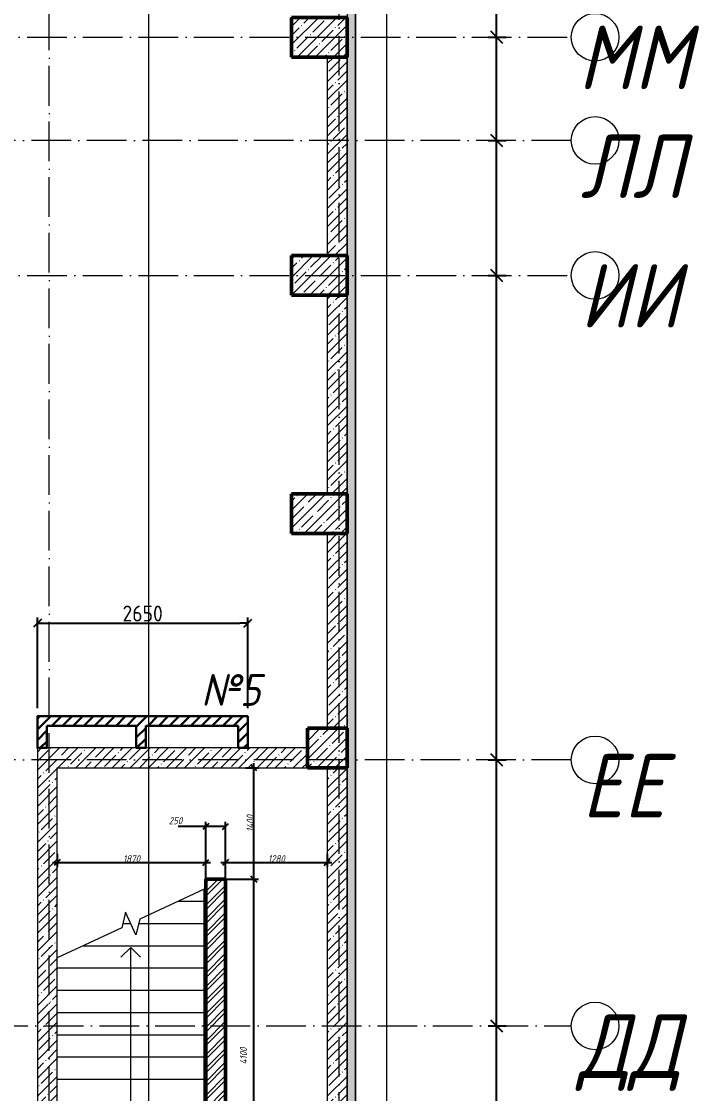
# Model space of a CAD drawing. Header units: millimetres. Extents: x -356862 to 418287, y 0 to 839748.
# Drawn here: x -253603 to -245061, y 510096 to 523596 of the extents above; entities that cross this region are included whole.
import ezdxf

# ---------------------------------------------------------------- set-up
doc = ezdxf.new("R2010")
doc.units = ezdxf.units.MM
doc.linetypes.add('50_200_ШТРИХ_1Т_ш5_п1_п1_', pattern=[700, 500, -100, 0, -100])
for name, color, linetype, lineweight in [('0) Кирпич подвал', 20, 'Continuous', 30), ('A-____-____-DIMS', 7, 'Continuous', 9), ('A-FLOR-____-OTLN', 7, 'Continuous', 9), ('A-WALL-____-MCUT', 7, 'Continuous', 13), ('A-WALL-____-MCUT-1', 7, 'Continuous', 9), ('A-WALL-____-MCUT-2', 7, 'Continuous', 50), ('A-WALL-____-MCUT-3', 7, 'Continuous', 9), ('A-WALL-____-PATT-1', 7, 'Continuous', 9), ('A-WALL-FNSH-MCUT-1', 7, 'Continuous', 9), ('G-____-____-TEXT', 7, 'Continuous', 9), ('S-COLS-____-MCUT', 7, 'Continuous', 50), ('S-COLS-____-OTLN', 7, 'Continuous', 9), ('S-GRID-____-IDEN', 7, 'Continuous', 9), ('S-GRID-____-OTLN-1', 7, '50_200_ШТРИХ_1Т_ш5_п1_п1_', 9), ('S-STRS-____-MBND', 7, 'Continuous', 9), ('S-STRS-____-OTLN-1', 7, 'Continuous', 9)]:
    doc.layers.add(name, color=color, linetype=linetype, lineweight=lineweight)
doc.layers.add('A-WALL-____-PATT-2', color=7, linetype='Continuous', lineweight=9, true_color=0x787878)
doc.layers.add('G-____-____-SYMB-1', color=9, linetype='Continuous', lineweight=9, true_color=0x808080)
doc.styles.add('ISOCPEUR_I', font='isocpeui.ttf', dxfattribs={"width": 0.9, "height": 2.5})
doc.styles.add('ISOCPEUR_I_7', font='isocpeui.ttf', dxfattribs={"width": 0.9, "height": 90})
doc.styles.add('СПДС', font='isocpeur.ttf', dxfattribs={"width": 0.9})
doc.dimstyles.new('ISO-1_8_0_9К_СРЕДНИЙ_Кладочные', dxfattribs={"dimscale": 304.8, "dimtxt": 89.638306, "dimasz": 0.246063, "dimexe": 0.19685, "dimexo": 0, "dimgap": 0, "dimtad": 1, "dimdec": 3, "dimrnd": 0.001, "dimdsep": 46, "dimtxsty": 'ISOCPEUR_I_7', "dimblk1": 'OBLIQUE', "dimblk2": 'OBLIQUE', "dimsah": 1, "dimcen": 0.09, "dimdle": 0.19685, "dimazin": 0, "dimtfac": 1, "dimtdec": 4, "dimtix": 1, "dimtmove": 2, "dimatfit": 3, "dimfxl": 1, "dimtvp": 1, "dimtolj": 1, "dimtzin": 0, "dimarcsym": 2})
doc.dimstyles.new('ISO-1_8_0_9К_СРЕДНИЙ_Кладочные_1', dxfattribs={"dimscale": 304.8, "dimtxt": 89.638306, "dimasz": 0.246063, "dimexe": 0.19685, "dimexo": 0, "dimgap": 0, "dimtad": 1, "dimdec": 3, "dimrnd": 0.001, "dimdsep": 46, "dimtxsty": 'ISOCPEUR_I_7', "dimblk1": 'OBLIQUE', "dimblk2": 'OBLIQUE', "dimsah": 1, "dimcen": 0.09, "dimdle": 0.19685, "dimazin": 0, "dimtfac": 1, "dimtdec": 4, "dimtix": 1, "dimtmove": 0, "dimatfit": 3, "dimfxl": 1, "dimtvp": 1, "dimtolj": 1, "dimtzin": 0, "dimarcsym": 2})
doc.dimstyles.new('ISO-1_8_0_9К_СРЕДНИЙ_Кладочные_2', dxfattribs={"dimscale": 304.8, "dimtxt": 89.638306, "dimasz": 0.246063, "dimexe": 0.19685, "dimexo": 0, "dimgap": 0, "dimtad": 1, "dimdec": 3, "dimrnd": 0.001, "dimdsep": 46, "dimtxsty": 'ISOCPEUR_I_7', "dimblk1": 'OBLIQUE', "dimblk2": 'OBLIQUE', "dimsah": 1, "dimcen": 0.09, "dimdle": 0.19685, "dimazin": 0, "dimtfac": 1, "dimtdec": 4, "dimtix": 1, "dimtmove": 1, "dimatfit": 3, "dimfxl": 1, "dimtvp": 1, "dimtolj": 1, "dimtzin": 0, "dimarcsym": 2})
doc.dimstyles.new('ISO-2_5_0_9К_БОЛЬШОЙ_ОСИ', dxfattribs={"dimscale": 304.8, "dimtxt": 248.995294, "dimasz": 0.492126, "dimexe": 0.393701, "dimexo": 0, "dimgap": 0, "dimtad": 1, "dimdec": 0, "dimzin": 0, "dimdsep": 46, "dimtxsty": 'ISOCPEUR_I', "dimblk1": 'OBLIQUE', "dimblk2": 'OBLIQUE', "dimsah": 1, "dimcen": 0.09, "dimdle": 0.393701, "dimazin": 0, "dimtfac": 1, "dimtdec": 4, "dimtix": 1, "dimtmove": 0, "dimatfit": 3, "dimfxl": 1, "dimtvp": 1, "dimtolj": 1, "dimtzin": 0, "dimarcsym": 2})
doc.dimstyles.new('Размера А3', dxfattribs={"dimtxt": 200, "dimasz": 100, "dimexe": 70, "dimexo": 100, "dimgap": 20, "dimtad": 1, "dimdec": 0, "dimrnd": 10, "dimzin": 0, "dimdsep": 46, "dimtxsty": 'СПДС', "dimblk": 'ARROWHEAD_6', "dimcen": 1, "dimclrd": 256, "dimclre": 256, "dimclrt": 256, "dimazin": 0, "dimtfac": 1, "dimtdec": 0, "dimtmove": 2, "dimatfit": 3, "dimfxl": 1, "dimtolj": 1, "dimtzin": 0, "dimarcsym": 0})
pattern_1 = [(45, (-350751.34, 459015.94), (-114.04925, 114.04925), []), (45, (-350637.3, 459015.94), (-114.04925, 114.04925), [201.612, -40.322, 3.353, -36.97])]

# ---------------------------------------------------------------- blocks, each defined once
blk = doc.blocks.new('BSC_Колонна _Прямоугольная - 500х700-V115-АР1_Кладочный план подвала в осях 1-64_Ю-ЯЯ')
at = {"layer": 'S-COLS-____-OTLN'}
h = blk.add_hatch(dxfattribs=at)
h.set_pattern_fill('FP_131', color=256, style=0, pattern_type=2)
h.set_pattern_definition([(315, (-64381.04, 100900), (114.04925, 114.04925), []), (315, (-64381.04, 100785.95), (114.04925, 114.04925), [201.613, -40.323, 3.353, -36.97])])
h.paths.add_polyline_path([(-250, -350), (250, -350), (250, 350), (-250, 350)], flags=0)
at = {"layer": 'S-COLS-____-MCUT'}
for p, q in [((250, 350), (-250, 350)), ((-250, 350), (-250, -350)), ((250, -350), (250, 350)), ((-250, -350), (250, -350))]:
    blk.add_line(p, q, dxfattribs=at)
blk = doc.blocks.new('BSC_Колонна _Прямоугольная - 500х700-V119-АР1_Кладочный план подвала в осях 1-64_Ю-ЯЯ')
at = {"layer": 'S-COLS-____-OTLN'}
h = blk.add_hatch(dxfattribs=at)
h.set_pattern_fill('FP_135', color=256, style=0, pattern_type=2)
h.set_pattern_definition([(315, (-61381.04, 100900), (114.04925, 114.04925), []), (315, (-61381.04, 100785.95), (114.04925, 114.04925), [201.613, -40.323, 3.353, -36.97])])
h.paths.add_polyline_path([(-250, -350), (250, -350), (250, 350), (-250, 350)], flags=0)
at = {"layer": 'S-COLS-____-MCUT'}
for p, q in [((250, 350), (-250, 350)), ((-250, 350), (-250, -350)), ((250, -350), (250, 350)), ((-250, -350), (250, -350))]:
    blk.add_line(p, q, dxfattribs=at)
blk = doc.blocks.new('BSC_Колонна _Прямоугольная - 500х500-V121-АР1_Кладочный план подвала в осях 1-64_Ю-ЯЯ')
at = {"layer": 'S-COLS-____-OTLN'}
h = blk.add_hatch(dxfattribs=at)
h.set_pattern_fill('FP_137', color=256, style=0, pattern_type=2)
h.set_pattern_definition([(315, (-55431.04, 101000), (114.04925, 114.04925), []), (315, (-55431.04, 100885.95), (114.04925, 114.04925), [201.613, -40.323, 3.353, -36.97])])
h.paths.add_polyline_path([(-250, -250), (250, -250), (250, 250), (-250, 250)], flags=0)
at = {"layer": 'S-COLS-____-MCUT'}
for p, q in [((250, 250), (-250, 250)), ((-250, 250), (-250, -250)), ((250, -250), (250, 250)), ((-250, -250), (250, -250))]:
    blk.add_line(p, q, dxfattribs=at)
blk = doc.blocks.new('BSC_Колонна _Прямоугольная - 500х700-V173-АР1_Кладочный план подвала в осях 1-64_Ю-ЯЯ')
at = {"layer": 'S-COLS-____-OTLN'}
h = blk.add_hatch(dxfattribs=at)
h.set_pattern_fill('FP_192', color=256, style=0, pattern_type=2)
h.set_pattern_definition([(315, (-58381.04, 100900), (114.04925, 114.04925), []), (315, (-58381.04, 100785.95), (114.04925, 114.04925), [201.613, -40.323, 3.353, -36.97])])
h.paths.add_polyline_path([(-250, -350), (250, -350), (250, 350), (-250, 350)], flags=0)
at = {"layer": 'S-COLS-____-MCUT'}
for p, q in [((250, 350), (-250, 350)), ((-250, 350), (-250, -350)), ((250, -350), (250, 350)), ((-250, -350), (250, -350))]:
    blk.add_line(p, q, dxfattribs=at)
blk = doc.blocks.new('Ось сетки - Круг_Ø6_00__ISO-2_5_0_9K_-25732049-АР1_Кладочный план подвала в осях 1-64_Ю-ЯЯ')
at = {"layer": 'S-GRID-____-IDEN'}
blk.add_circle((0, 0), 3, dxfattribs=at)
blk = doc.blocks.new('_Oblique')
at = {"color": 0, "linetype": 'ByBlock', "lineweight": -2}
blk.add_line((-0.5, -0.5), (0.5, 0.5), dxfattribs=at)
blk = doc.blocks.new('*D8372')
at = {"layer": 'A-____-____-DIMS', "color": 0, "lineweight": -2, "transparency": 16777216}
for p, q in [((-247617, 506127), (-247617, 511067)), ((-247723, 510947), (-247497, 510947)), ((-247723, 506247), (-247497, 506247))]:
    blk.add_line(p, q, dxfattribs=at)
at = {"layer": 'Defpoints', "color": 0, "transparency": 16777216}
for p in [(-247723, 510947), (-247617, 510947), (-247723, 506247)]:
    blk.add_point(p, dxfattribs=at)
at = {"layer": 'A-____-____-DIMS', "color": 0, "lineweight": -2, "transparency": 16777216, "xscale": 150, "yscale": 150, "zscale": 150}
for p, rotation in [((-247617, 510947), 90), ((-247617, 506247), 270)]:
    blk.add_blockref('_Oblique', p, dxfattribs=dict(at, rotation=rotation))
at = {"layer": 'A-____-____-DIMS', "color": 0, "transparency": 16777216, "insert": (-247618, 508597), "char_height": 2.5, "width": 781.46, "attachment_point": 5, "rotation": 90, "style": 'ISOCPEUR_I'}
blk.add_mtext('\\A1;4700', dxfattribs=at)
blk = doc.blocks.new('*D8373')
at = {"layer": 'A-____-____-DIMS', "color": 0, "lineweight": -2, "transparency": 16777216}
for p, q in [((-247617, 510827), (-247617, 514417)), ((-247723, 514297), (-247497, 514297)), ((-247723, 510947), (-247497, 510947))]:
    blk.add_line(p, q, dxfattribs=at)
at = {"layer": 'Defpoints', "color": 0, "transparency": 16777216}
for p in [(-247723, 514297), (-247617, 514297), (-247723, 510947)]:
    blk.add_point(p, dxfattribs=at)
at = {"layer": 'A-____-____-DIMS', "color": 0, "lineweight": -2, "transparency": 16777216, "xscale": 150, "yscale": 150, "zscale": 150}
for p, rotation in [((-247617, 514297), 90), ((-247617, 510947), 270)]:
    blk.add_blockref('_Oblique', p, dxfattribs=dict(at, rotation=rotation))
at = {"layer": 'A-____-____-DIMS', "color": 0, "transparency": 16777216, "insert": (-247618, 512622), "char_height": 2.5, "width": 758.48, "attachment_point": 5, "rotation": 90, "style": 'ISOCPEUR_I'}
blk.add_mtext('\\A1;3350', dxfattribs=at)
blk = doc.blocks.new('*D8374')
at = {"layer": 'A-____-____-DIMS', "color": 0, "lineweight": -2, "transparency": 16777216}
for p, q in [((-247617, 514177), (-247617, 520517)), ((-247723, 520397), (-247497, 520397)), ((-247723, 514297), (-247497, 514297))]:
    blk.add_line(p, q, dxfattribs=at)
at = {"layer": 'Defpoints', "color": 0, "transparency": 16777216}
for p in [(-247723, 520397), (-247617, 520397), (-247723, 514297)]:
    blk.add_point(p, dxfattribs=at)
at = {"layer": 'A-____-____-DIMS', "color": 0, "lineweight": -2, "transparency": 16777216, "xscale": 150, "yscale": 150, "zscale": 150}
for p, rotation in [((-247617, 520397), 90), ((-247617, 514297), 270)]:
    blk.add_blockref('_Oblique', p, dxfattribs=dict(at, rotation=rotation))
at = {"layer": 'A-____-____-DIMS', "color": 0, "transparency": 16777216, "insert": (-247618, 517347), "char_height": 2.5, "width": 701.02, "attachment_point": 5, "rotation": 90, "style": 'ISOCPEUR_I'}
blk.add_mtext('\\A1;6100', dxfattribs=at)
blk = doc.blocks.new('*D8375')
at = {"layer": 'A-____-____-DIMS', "color": 0, "lineweight": -2, "transparency": 16777216}
for p, q in [((-247617, 520277), (-247617, 522217)), ((-247723, 522097), (-247497, 522097)), ((-247723, 520397), (-247497, 520397))]:
    blk.add_line(p, q, dxfattribs=at)
at = {"layer": 'Defpoints', "color": 0, "transparency": 16777216}
for p in [(-247723, 522097), (-247617, 522097), (-247723, 520397)]:
    blk.add_point(p, dxfattribs=at)
at = {"layer": 'A-____-____-DIMS', "color": 0, "lineweight": -2, "transparency": 16777216, "xscale": 150, "yscale": 150, "zscale": 150}
for p, rotation in [((-247617, 522097), 90), ((-247617, 520397), 270)]:
    blk.add_blockref('_Oblique', p, dxfattribs=dict(at, rotation=rotation))
at = {"layer": 'A-____-____-DIMS', "color": 0, "transparency": 16777216, "insert": (-247618, 521247), "char_height": 2.5, "width": 701.02, "attachment_point": 5, "rotation": 90, "style": 'ISOCPEUR_I'}
blk.add_mtext('\\A1;1700', dxfattribs=at)
blk = doc.blocks.new('*D8376')
at = {"layer": 'A-____-____-DIMS', "color": 0, "lineweight": -2, "transparency": 16777216}
for p, q in [((-247723, 523397), (-247497, 523397)), ((-247617, 521977), (-247617, 523517)), ((-247723, 522097), (-247497, 522097))]:
    blk.add_line(p, q, dxfattribs=at)
at = {"layer": 'Defpoints', "color": 0, "transparency": 16777216}
for p in [(-247723, 523397), (-247617, 523397), (-247723, 522097)]:
    blk.add_point(p, dxfattribs=at)
at = {"layer": 'A-____-____-DIMS', "color": 0, "lineweight": -2, "transparency": 16777216, "xscale": 150, "yscale": 150, "zscale": 150}
for p, rotation in [((-247617, 523397), 90), ((-247617, 522097), 270)]:
    blk.add_blockref('_Oblique', p, dxfattribs=dict(at, rotation=rotation))
at = {"layer": 'A-____-____-DIMS', "color": 0, "transparency": 16777216, "insert": (-247618, 522747), "char_height": 2.5, "width": 701.02, "attachment_point": 5, "rotation": 90, "style": 'ISOCPEUR_I'}
blk.add_mtext('\\A1;1300', dxfattribs=at)
blk = doc.blocks.new('*D8377')
at = {"layer": 'A-____-____-DIMS', "color": 0, "lineweight": -2, "transparency": 16777216}
for p, q in [((-247617, 523277), (-247617, 526717)), ((-247723, 526597), (-247497, 526597)), ((-247723, 523397), (-247497, 523397))]:
    blk.add_line(p, q, dxfattribs=at)
at = {"layer": 'Defpoints', "color": 0, "transparency": 16777216}
for p in [(-247723, 526597), (-247617, 526597), (-247723, 523397)]:
    blk.add_point(p, dxfattribs=at)
at = {"layer": 'A-____-____-DIMS', "color": 0, "lineweight": -2, "transparency": 16777216, "xscale": 150, "yscale": 150, "zscale": 150}
for p, rotation in [((-247617, 526597), 90), ((-247617, 523397), 270)]:
    blk.add_blockref('_Oblique', p, dxfattribs=dict(at, rotation=rotation))
at = {"layer": 'A-____-____-DIMS', "color": 0, "transparency": 16777216, "insert": (-247618, 524997), "char_height": 2.5, "width": 758.48, "attachment_point": 5, "rotation": 90, "style": 'ISOCPEUR_I'}
blk.add_mtext('\\A1;3200', dxfattribs=at)
blk = doc.blocks.new('*D8342')
at = {"layer": 'A-____-____-DIMS', "color": 0, "lineweight": -2, "transparency": 16777216}
for p, q in [((-253211, 513007), (-251221, 513007)), ((-253151, 513113), (-253151, 512947)), ((-251281, 512797), (-251281, 513067))]:
    blk.add_line(p, q, dxfattribs=at)
at = {"layer": 'Defpoints', "color": 0, "transparency": 16777216}
for p in [(-253151, 513113), (-251281, 513007), (-251281, 512797)]:
    blk.add_point(p, dxfattribs=at)
at = {"layer": 'A-____-____-DIMS', "color": 0, "lineweight": -2, "transparency": 16777216, "xscale": 75, "yscale": 75, "zscale": 75, "rotation": 180}
blk.add_blockref('_Oblique', (-253151, 513007), dxfattribs=at)
at = {"layer": 'A-____-____-DIMS', "color": 0, "lineweight": -2, "transparency": 16777216, "xscale": 75, "yscale": 75, "zscale": 75}
blk.add_blockref('_Oblique', (-251281, 513007), dxfattribs=at)
at = {"layer": 'A-____-____-DIMS', "color": 0, "transparency": 16777216, "insert": (-252216, 513052), "char_height": 90, "width": 504.73, "attachment_point": 5, "style": 'ISOCPEUR_I_7'}
blk.add_mtext('\\A1;1870', dxfattribs=at)
blk = doc.blocks.new('*D8343')
at = {"layer": 'A-____-____-DIMS', "color": 0, "lineweight": -2, "transparency": 16777216}
for p, q in [((-251281, 513457), (-251628, 513457)), ((-251031, 513457), (-251341, 513457)), ((-251281, 512797), (-251281, 513517)), ((-251031, 512797), (-251031, 513517))]:
    blk.add_line(p, q, dxfattribs=at)
at = {"layer": 'Defpoints', "color": 0, "transparency": 16777216}
for p in [(-251031, 513457), (-251281, 512797), (-251031, 512797)]:
    blk.add_point(p, dxfattribs=at)
at = {"layer": 'A-____-____-DIMS', "color": 0, "lineweight": -2, "transparency": 16777216, "xscale": 75, "yscale": 75, "zscale": 75, "rotation": 180}
blk.add_blockref('_Oblique', (-251281, 513457), dxfattribs=at)
at = {"layer": 'A-____-____-DIMS', "color": 0, "lineweight": -2, "transparency": 16777216, "xscale": 75, "yscale": 75, "zscale": 75}
blk.add_blockref('_Oblique', (-251031, 513457), dxfattribs=at)
at = {"layer": 'A-____-____-DIMS', "color": 0, "transparency": 16777216, "insert": (-251746, 513577), "char_height": 90, "width": 409.58, "attachment_point": 1, "line_spacing_factor": 1.149209, "style": 'ISOCPEUR_I_7'}
blk.add_mtext('\\A1;250', dxfattribs=at)
blk = doc.blocks.new('*D8344')
at = {"layer": 'A-____-____-DIMS', "color": 0, "lineweight": -2, "transparency": 16777216}
for p, q in [((-251091, 513007), (-249691, 513007)), ((-251031, 512797), (-251031, 513067)), ((-249751, 513113), (-249751, 512947))]:
    blk.add_line(p, q, dxfattribs=at)
at = {"layer": 'Defpoints', "color": 0, "transparency": 16777216}
for p in [(-249751, 513113), (-249751, 513007), (-251031, 512797)]:
    blk.add_point(p, dxfattribs=at)
at = {"layer": 'A-____-____-DIMS', "color": 0, "lineweight": -2, "transparency": 16777216, "xscale": 75, "yscale": 75, "zscale": 75, "rotation": 180}
blk.add_blockref('_Oblique', (-251031, 513007), dxfattribs=at)
at = {"layer": 'A-____-____-DIMS', "color": 0, "lineweight": -2, "transparency": 16777216, "xscale": 75, "yscale": 75, "zscale": 75}
blk.add_blockref('_Oblique', (-249751, 513007), dxfattribs=at)
at = {"layer": 'A-____-____-DIMS', "color": 0, "transparency": 16777216, "insert": (-250391, 513052), "char_height": 90, "width": 504.73, "attachment_point": 5, "style": 'ISOCPEUR_I_7'}
blk.add_mtext('\\A1;1280', dxfattribs=at)
blk = doc.blocks.new('*D8346')
at = {"layer": 'A-____-____-DIMS', "color": 0, "lineweight": -2, "transparency": 16777216}
for p, q in [((-250676, 508637), (-250676, 512857)), ((-251031, 512797), (-250616, 512797)), ((-251031, 508697), (-250616, 508697))]:
    blk.add_line(p, q, dxfattribs=at)
at = {"layer": 'Defpoints', "color": 0, "transparency": 16777216}
for p in [(-251031, 512797), (-250676, 512797), (-251031, 508697)]:
    blk.add_point(p, dxfattribs=at)
at = {"layer": 'A-____-____-DIMS', "color": 0, "lineweight": -2, "transparency": 16777216, "xscale": 75, "yscale": 75, "zscale": 75}
for p, rotation in [((-250676, 512797), 90), ((-250676, 508697), 270)]:
    blk.add_blockref('_Oblique', p, dxfattribs=dict(at, rotation=rotation))
at = {"layer": 'A-____-____-DIMS', "color": 0, "transparency": 16777216, "insert": (-250851, 510464), "char_height": 90, "width": 521.28, "attachment_point": 1, "rotation": 90, "line_spacing_factor": 1.149209, "style": 'ISOCPEUR_I_7'}
blk.add_mtext('\\A1;4100', dxfattribs=at)
blk = doc.blocks.new('*D8347')
at = {"layer": 'A-____-____-DIMS', "color": 0, "lineweight": -2, "transparency": 16777216}
for p, q in [((-250676, 512737), (-250676, 514257)), ((-250782, 514197), (-250616, 514197)), ((-251031, 512797), (-250616, 512797))]:
    blk.add_line(p, q, dxfattribs=at)
at = {"layer": 'Defpoints', "color": 0, "transparency": 16777216}
for p in [(-250782, 514197), (-250676, 514197), (-251031, 512797)]:
    blk.add_point(p, dxfattribs=at)
at = {"layer": 'A-____-____-DIMS', "color": 0, "lineweight": -2, "transparency": 16777216, "xscale": 75, "yscale": 75, "zscale": 75}
for p, rotation in [((-250676, 514197), 90), ((-250676, 512797), 270)]:
    blk.add_blockref('_Oblique', p, dxfattribs=dict(at, rotation=rotation))
at = {"layer": 'A-____-____-DIMS', "color": 0, "transparency": 16777216, "insert": (-250721, 513497), "char_height": 90, "width": 521.28, "attachment_point": 5, "rotation": 90, "style": 'ISOCPEUR_I_7'}
blk.add_mtext('\\A1;1400', dxfattribs=at)
blk = doc.blocks.new('ARROWHEAD_6')
at = {"color": 0, "linetype": 'Continuous'}
for p, q in [((0, 0), (-1, 0)), ((-0.5, -0.5), (0.5, 0.5))]:
    blk.add_line(p, q, dxfattribs=at)
blk = doc.blocks.new('*D8511')
at = {"lineweight": -2, "transparency": 16777216}
for p, q in [((-253401, 514947), (-253401, 516090)), ((-253301, 516020), (-250851, 516020)), ((-250751, 514947), (-250751, 516090))]:
    blk.add_line(p, q, dxfattribs=at)
at = {"layer": 'Defpoints', "color": 0, "transparency": 16777216}
for p in [(-250751, 516020), (-253401, 514847), (-250751, 514847)]:
    blk.add_point(p, dxfattribs=at)
at = {"lineweight": -2, "transparency": 16777216, "xscale": 100, "yscale": 100, "zscale": 100, "rotation": 180}
blk.add_blockref('ARROWHEAD_6', (-253401, 516020), dxfattribs=at)
at = {"lineweight": -2, "transparency": 16777216, "xscale": 100, "yscale": 100, "zscale": 100}
blk.add_blockref('ARROWHEAD_6', (-250751, 516020), dxfattribs=at)
at = {"lineweight": 25, "transparency": 16777216, "insert": (-252076, 516140), "char_height": 200, "attachment_point": 5, "style": 'СПДС'}
blk.add_mtext('\\A1;2650', dxfattribs=at)

msp = doc.modelspace()

# ---------------------------------------------------------------- hatches: boundary and pattern name
at = {"layer": '0) Кирпич подвал', "lineweight": 30}
h = msp.add_hatch(dxfattribs=at)
h.set_pattern_fill('ANSI31', color=256, scale=30)
h.paths.add_polyline_path([(-250751.3432, 514846.983), (-253401.3432, 514846.983), (-253401.3432, 514726.983), (-253401.3432, 514446.983), (-253281.3432, 514446.983), (-253281.3432, 514726.983), (-252155.7974, 514726.983), (-252155.7974, 514446.983), (-252035.7974, 514446.983), (-252035.7974, 514726.983), (-251969.0481, 514726.983), (-250871.3432, 514726.983), (-250871.3432, 514446.983), (-250751.3432, 514446.983)])
at = {"layer": 'A-WALL-____-PATT-1'}
h = msp.add_hatch(dxfattribs=at)
h.set_pattern_fill('FP_54', color=256, style=0, pattern_type=2)
h.set_pattern_definition([(0, (-350751.34, 459015.94), (120.967, 69.841), [80.645, -161.29]), (120, (-350751.34, 459015.94), (-120.96808, 69.84086), [80.645, -161.29]), (60, (-350751.34, 459015.94), (-8e-05, 139.68186), [0, -161.29, 80.645, 0])])
h.paths.add_polyline_path([(-249448.8855, 500496.983), (-249399.3432, 500496.983), (-249399.3432, 544798.983), (-249499.3432, 544798.983), (-249499.3432, 500496.983)], flags=0)
h = msp.add_hatch(dxfattribs=at)
h.set_pattern_fill('FP_1', color=256, style=0, pattern_type=2)
h.set_pattern_definition(pattern_1)
h.paths.add_polyline_path([(-249751.3432, 520646.983), (-249501.3432, 520646.983), (-249501.3432, 523146.983), (-249751.3432, 523146.983)], flags=0)
h = msp.add_hatch(dxfattribs=at)
h.set_pattern_fill('FP_1', color=256, style=0, pattern_type=2)
h.set_pattern_definition(pattern_1)
h.paths.add_polyline_path([(-249751.3432, 517646.983), (-249501.3432, 517646.983), (-249501.3432, 520146.983), (-249751.3432, 520146.983)], flags=0)
h = msp.add_hatch(dxfattribs=at)
h.set_pattern_fill('FP_1', color=256, style=0, pattern_type=2)
h.set_pattern_definition(pattern_1)
h.paths.add_polyline_path([(-249751.3432, 514696.983), (-249501.3432, 514696.983), (-249501.3432, 517146.983), (-249751.3432, 517146.983)], flags=0)
h = msp.add_hatch(dxfattribs=at)
h.set_pattern_fill('FP_1', color=256, style=0, pattern_type=2)
h.set_pattern_definition(pattern_1)
h.paths.add_polyline_path([(-253401.3432, 514196.983), (-250001.3432, 514196.983), (-250001.3432, 514446.983), (-253401.3432, 514446.983)], flags=0)
h = msp.add_hatch(dxfattribs=at)
h.set_pattern_fill('FP_1', color=256, style=0, pattern_type=2)
h.set_pattern_definition(pattern_1)
h.paths.add_polyline_path([(-253401.3432, 508996.983), (-253151.3432, 508996.983), (-253151.3432, 514196.983), (-253401.3432, 514196.983), (-253401.3432, 509782.2217)], flags=0)
h = msp.add_hatch(dxfattribs=at)
h.set_pattern_fill('FP_1', color=256, style=0, pattern_type=2)
h.set_pattern_definition(pattern_1)
h.paths.add_polyline_path([(-249751.3432, 506096.983), (-249501.3432, 506096.983), (-249501.3432, 514196.983), (-249751.3432, 514196.983), (-249751.3432, 506553.2468)], flags=0)
at = {"layer": 'A-WALL-____-PATT-2'}
h = msp.add_hatch(dxfattribs=at)
h.set_pattern_fill('FP_53', color=256, style=0, pattern_type=2)
h.set_pattern_definition([(45, (-350751.34, 459015.94), (-85.53659, 85.53659), []), (45, (-350694.32, 459015.94), (-85.53659, 85.53659), [])])
h.paths.add_polyline_path([(-251281.3432, 508696.983), (-251031.3432, 508696.983), (-251031.3432, 512796.983), (-251281.3432, 512796.983)], flags=0)

# ---------------------------------------------------------------- linework, layer by layer
at = {"layer": '0) Кирпич подвал', "lineweight": 30}
for points in [[(-253281.3432, 514846.983), (-253401.3432, 514846.983), (-253401.3432, 514446.983), (-253281.3432, 514446.983), (-253281.3432, 514726.983)], [(-253401.3432, 514726.983), (-253401.3432, 514846.983), (-250751.3432, 514846.983), (-250751.3432, 514726.983)], [(-252219.0481, 514846.983), (-251969.0481, 514846.983)], [(-252035.7974, 514846.983), (-252155.7974, 514846.983)], [(-250871.3432, 514726.983), (-250871.3432, 514446.983), (-250751.3432, 514446.983), (-250751.3432, 514846.983), (-250871.3432, 514846.983)], [(-252155.7974, 514726.983), (-253281.3432, 514726.983)], [(-252155.7974, 514726.983), (-252219.0481, 514726.983)], [(-252155.7974, 514726.983), (-252155.7974, 514446.983), (-252035.7974, 514446.983), (-252035.7974, 514726.983)], [(-250871.3432, 514726.983), (-252035.7974, 514726.983)], [(-251969.0481, 514726.983), (-252035.7974, 514726.983)]]:
    msp.add_lwpolyline(points, dxfattribs=at)
at = {"layer": 'A-FLOR-____-OTLN'}
msp.add_line((-249001.3432, 505846.983), (-249001.3432, 542353.6147), dxfattribs=at)
at = {"layer": 'A-WALL-____-MCUT'}
for p, q in [((-249399.3432, 544798.983), (-249399.3432, 500496.983)), ((-249391.3432, 500496.983), (-249391.3432, 544806.983))]:
    msp.add_line(p, q, dxfattribs=at)
at = {"layer": 'A-WALL-____-MCUT-1'}
for p, q in [((-249751.3432, 523146.983), (-249751.3432, 520646.983)), ((-249501.3432, 520646.983), (-249501.3432, 523146.983)), ((-249751.3432, 520146.983), (-249751.3432, 517646.983)), ((-249501.3432, 517646.983), (-249501.3432, 520146.983)), ((-249751.3432, 517146.983), (-249751.3432, 514696.983)), ((-249501.3432, 514696.983), (-249501.3432, 517146.983)), ((-250001.3432, 514446.983), (-253401.3432, 514446.983)), ((-253401.3432, 514446.983), (-253401.3432, 508996.983)), ((-253151.3432, 514196.983), (-250001.3432, 514196.983)), ((-253151.3432, 508746.983), (-253151.3432, 514196.983)), ((-249751.3432, 514196.983), (-249751.3432, 506096.983)), ((-249501.3432, 506096.983), (-249501.3432, 514196.983))]:
    msp.add_line(p, q, dxfattribs=at)
at = {"layer": 'A-WALL-____-MCUT-2'}
for p, q in [((-251281.3432, 512796.983), (-251281.3432, 508696.983)), ((-251031.3432, 512796.983), (-251281.3432, 512796.983)), ((-251031.3432, 508696.983), (-251031.3432, 512796.983))]:
    msp.add_line(p, q, dxfattribs=at)
at = {"layer": 'A-WALL-____-MCUT-3'}
msp.add_line((-249499.3432, 544698.983), (-249499.3432, 500496.983), dxfattribs=at)
at = {"layer": 'A-WALL-FNSH-MCUT-1'}
for p, q in [((-249501.3432, 523146.983), (-249501.3432, 520646.983)), ((-249501.3432, 520146.983), (-249501.3432, 517646.983))]:
    msp.add_line(p, q, dxfattribs=at)
at = {"layer": 'G-____-____-SYMB-1'}
msp.add_line((-252003.1432, 545889.3146), (-252003.1432, 504422.2671), dxfattribs=at)
at = {"layer": 'S-GRID-____-OTLN-1'}
for p, q in [((-253251.3432, 508532.6233), (-253251.3432, 549908.7924)), ((-249601.3432, 499110.3507), (-249601.3432, 549908.7924)), ((-257730.0789, 523396.983), (-246676.9366, 523396.983)), ((-246676.9366, 522096.983), (-355420.1134, 522096.983)), ((-257730.0789, 520396.983), (-246676.9366, 520396.983)), ((-246676.9366, 514296.983), (-355420.1134, 514296.983)), ((-283424.5728, 510946.983), (-246676.9366, 510946.983))]:
    msp.add_line(p, q, dxfattribs=at)
at = {"layer": 'S-STRS-____-MBND'}
for p, q in [((-251301.3432, 512668.3175), (-252113.0548, 512289.8102)), ((-252292.3773, 512378.5935), (-252339.6317, 512184.1557)), ((-252160.3091, 512095.3724), (-252292.3773, 512378.5935)), ((-252339.6317, 512184.1557), (-253151.3432, 511805.6484)), ((-252113.0548, 512289.8102), (-252160.3091, 512095.3724))]:
    msp.add_line(p, q, dxfattribs=at)
at = {"layer": 'S-STRS-____-OTLN-1'}
for p, q in [((-251301.3432, 512516.983), (-251301.3432, 512668.3175)), ((-251625.8813, 512516.983), (-251301.3432, 512516.983)), ((-251625.8813, 512516.983), (-251301.3432, 512516.983)), ((-251301.3432, 512236.983), (-251301.3432, 512516.983)), ((-252326.7931, 512236.983), (-252226.3432, 512236.983)), ((-252326.7931, 512236.983), (-252226.3432, 512236.983)), ((-252125.8934, 512236.983), (-251301.3432, 512236.983)), ((-252125.8934, 512236.983), (-251301.3432, 512236.983)), ((-251301.3432, 511956.983), (-251301.3432, 512236.983)), ((-252826.8052, 511956.983), (-251301.3432, 511956.983)), ((-252826.8052, 511956.983), (-251301.3432, 511956.983)), ((-252226.3432, 511936.983), (-252351.3432, 511811.983)), ((-252226.3432, 511676.983), (-252226.3432, 511936.983)), ((-252226.3432, 511936.983), (-252101.3432, 511811.983)), ((-251301.3432, 511676.983), (-251301.3432, 511956.983)), ((-253151.3432, 511676.983), (-251301.3432, 511676.983)), ((-253151.3432, 511676.983), (-251301.3432, 511676.983)), ((-252226.3432, 511396.983), (-252226.3432, 511676.983)), ((-251301.3432, 511396.983), (-251301.3432, 511676.983)), ((-253151.3432, 511396.983), (-251301.3432, 511396.983)), ((-253151.3432, 511396.983), (-251301.3432, 511396.983)), ((-252226.3432, 511116.983), (-252226.3432, 511396.983)), ((-251301.3432, 511116.983), (-251301.3432, 511396.983)), ((-253151.3432, 511116.983), (-251301.3432, 511116.983)), ((-253151.3432, 511116.983), (-251301.3432, 511116.983)), ((-252226.3432, 510836.983), (-252226.3432, 511116.983)), ((-251301.3432, 510836.983), (-251301.3432, 511116.983)), ((-253151.3432, 510836.983), (-251301.3432, 510836.983)), ((-253151.3432, 510836.983), (-251301.3432, 510836.983)), ((-252226.3432, 510556.983), (-252226.3432, 510836.983)), ((-251301.3432, 510556.983), (-251301.3432, 510836.983)), ((-253151.3432, 510556.983), (-251301.3432, 510556.983)), ((-253151.3432, 510556.983), (-251301.3432, 510556.983)), ((-252226.3432, 510276.983), (-252226.3432, 510556.983)), ((-251301.3432, 510276.983), (-251301.3432, 510556.983)), ((-253151.3432, 510276.983), (-251301.3432, 510276.983)), ((-253151.3432, 510276.983), (-251301.3432, 510276.983)), ((-252226.3432, 509996.983), (-252226.3432, 510276.983)), ((-251301.3432, 509996.983), (-251301.3432, 510276.983))]:
    msp.add_line(p, q, dxfattribs=at)

# ---------------------------------------------------------------- block references
at = {"layer": 'S-COLS-____-OTLN', "rotation": 89.9999999999999}
for name, p in [('BSC_Колонна _Прямоугольная - 500х700-V115-АР1_Кладочный план подвала в осях 1-64_Ю-ЯЯ', (-249851.3432, 523396.983)), ('BSC_Колонна _Прямоугольная - 500х700-V119-АР1_Кладочный план подвала в осях 1-64_Ю-ЯЯ', (-249851.3432, 520396.983)), ('BSC_Колонна _Прямоугольная - 500х700-V173-АР1_Кладочный план подвала в осях 1-64_Ю-ЯЯ', (-249851.3432, 517396.983)), ('BSC_Колонна _Прямоугольная - 500х500-V121-АР1_Кладочный план подвала в осях 1-64_Ю-ЯЯ', (-249751.3432, 514446.983))]:
    msp.add_blockref(name, p, dxfattribs=at)
at = {"layer": 'S-GRID-____-IDEN', "xscale": 99.99999999999993, "yscale": 99.99999999999993, "zscale": 99.99999999999993}
for p, rotation in [((-246376.9366, 523396.983), 269.9999999999995), ((-246376.9366, 522096.983), 89.9999999999998), ((-246376.9366, 520396.983), 269.9999999999995), ((-246376.9366, 514296.983), 89.9999999999998), ((-246376.9366, 510946.983), 269.9999999999995)]:
    msp.add_blockref('Ось сетки - Круг_Ø6_00__ISO-2_5_0_9K_-25732049-АР1_Кладочный план подвала в осях 1-64_Ю-ЯЯ', p, dxfattribs=dict(at, rotation=rotation))

# ---------------------------------------------------------------- texts
at = {"layer": 'G-____-____-TEXT', "insert": (-251339.9806, 515377.5835), "char_height": 400, "width": 2763.416813, "attachment_point": 1, "style": 'ISOCPEUR_I'}
msp.add_mtext('№5', dxfattribs=at)
at = {"layer": 'S-GRID-____-IDEN', "char_height": 800, "attachment_point": 1, "style": 'ISOCPEUR_I'}
for s, insert, width in [('ММ', (-246591.0161, 523543.6154), 505.063125), ('ЛЛ', (-246562.0071, 522173.0588), 447.341625), ('ИИ', (-246567.1661, 520543.6154), 447.341625), ('ЕЕ', (-246544.0071, 514373.0588), 404.0505), ('ДД', (-246591.0161, 511093.6154), 505.063125)]:
    msp.add_mtext(s, dxfattribs=dict(at, insert=insert, width=width))

# ---------------------------------------------------------------- dimensions: what is measured, and where the dimension line sits
at = {"color": 18, "lineweight": 25, "true_color": 0x000000}
dim = msp.add_linear_dim(base=(-250751.3432, 516020.1263), p1=(-253401.3432, 514846.983), p2=(-250751.3432, 514846.983), dimstyle='Размера А3', dxfattribs=at)
dim.commit()
dim.dimension.update_dxf_attribs({"geometry": '*D8511', "text_midpoint": (-252076.3432, 516140.1263)})
at = {"layer": 'A-____-____-DIMS'}
for base, p1, p2, dimstyle, override, picture, middle in [((-247617.1018, 526596.983), (-247723.1678, 523396.983), (-247723.1678, 526596.983), 'ISO-2_5_0_9К_БОЛЬШОЙ_ОСИ', {"dimtxt": 400, "dimpost": '<>', "dimfxl": 3200}, '*D8377', (-247618.3518, 524996.983)), ((-247617.1018, 523396.983), (-247723.1678, 522096.983), (-247723.1678, 523396.983), 'ISO-2_5_0_9К_БОЛЬШОЙ_ОСИ', {"dimtxt": 400, "dimpost": '<>', "dimfxl": 1300}, '*D8376', (-247618.3518, 522746.983)), ((-247617.1018, 522096.983), (-247723.1678, 520396.983), (-247723.1678, 522096.983), 'ISO-2_5_0_9К_БОЛЬШОЙ_ОСИ', {"dimtxt": 400, "dimpost": '<>', "dimfxl": 1700}, '*D8375', (-247618.3679, 521246.983)), ((-247617.1018, 520396.983), (-247723.1678, 514296.983), (-247723.1678, 520396.983), 'ISO-2_5_0_9К_БОЛЬШОЙ_ОСИ', {"dimtxt": 400, "dimpost": '<>', "dimfxl": 6100}, '*D8374', (-247618.3518, 517346.983)), ((-247617.1018, 514296.983), (-247723.1678, 510946.983), (-247723.1678, 514296.983), 'ISO-2_5_0_9К_БОЛЬШОЙ_ОСИ', {"dimtxt": 400, "dimpost": '<>', "dimfxl": 3350}, '*D8373', (-247618.3518, 512621.983)), ((-250675.9533, 514196.983), (-251031.3432, 512796.983), (-250782.0193, 514196.983), 'ISO-1_8_0_9К_СРЕДНИЙ_Кладочные', {"dimtxt": 400, "dimpost": '<>', "dimfxl": 1422.027568}, '*D8347', (-250720.9533, 513496.983)), ((-247617.1018, 510946.983), (-247723.1678, 506246.983), (-247723.1678, 510946.983), 'ISO-2_5_0_9К_БОЛЬШОЙ_ОСИ', {"dimtxt": 400, "dimpost": '<>', "dimfxl": 4700}, '*D8372', (-247618.3679, 508596.983))]:
    dim = msp.add_linear_dim(base=base, p1=p1, p2=p2, angle=90, dimstyle=dimstyle, override=override, dxfattribs=at)
    dim.commit()
    dim.dimension.update_dxf_attribs({"geometry": picture, "text_midpoint": middle})
dim = msp.add_linear_dim(base=(-251031.3432, 513457.1044), p1=(-251281.3432, 512796.983), p2=(-251031.3432, 512796.983), dimstyle='ISO-1_8_0_9К_СРЕДНИЙ_Кладочные_1', override={"dimtxt": 400, "dimpost": '<>', "dimfxl": 250}, dxfattribs=at)
dim.commit()
dim.dimension.update_dxf_attribs({"geometry": '*D8343', "text_midpoint": (-251541.6353, 513457.1044), "dimtype": 160})
for base, p1, p2, override, picture, middle in [((-251281.3432, 513006.8765), (-253151.3432, 513112.9425), (-251281.3432, 512796.983), {"dimtxt": 400, "dimpost": '<>', "dimfxl": 1896.504801}, '*D8342', (-252216.3432, 513052.4561)), ((-249751.3432, 513006.8765), (-251031.3432, 512796.983), (-249751.3432, 513112.9425), {"dimtxt": 400, "dimpost": '<>', "dimfxl": 1318.419684}, '*D8344', (-250391.3432, 513051.8765))]:
    dim = msp.add_linear_dim(base=base, p1=p1, p2=p2, dimstyle='ISO-1_8_0_9К_СРЕДНИЙ_Кладочные', override=override, dxfattribs=at)
    dim.commit()
    dim.dimension.update_dxf_attribs({"geometry": picture, "text_midpoint": middle})
dim = msp.add_linear_dim(base=(-250675.9533, 512796.983), p1=(-251031.3432, 508696.983), p2=(-251031.3432, 512796.983), angle=90, dimstyle='ISO-1_8_0_9К_СРЕДНИЙ_Кладочные_2', override={"dimtxt": 400, "dimpost": '<>', "dimfxl": 4100}, dxfattribs=at)
dim.commit()
dim.dimension.update_dxf_attribs({"geometry": '*D8346', "text_midpoint": (-250791.1154, 510724.6102), "dimtype": 160, "text_rotation": 90})

doc.saveas('drawing.dxf')
